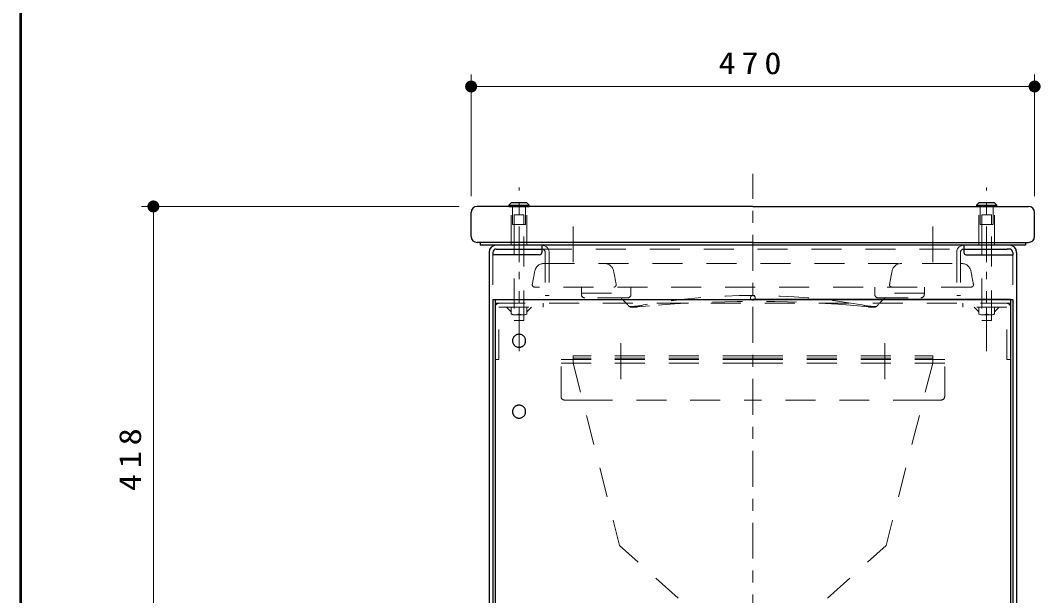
# Model space of a CAD drawing. Units: millimetres on the paper, scale 1:10. Extents: x -385 to 0, y 0 to 267.
# Drawn here: x -385 to -299.9, y 103.3 to 151.3 of the extents above; entities that cross this region are included whole.
import ezdxf

# ---------------------------------------------------------------- set-up
doc = ezdxf.new("R2010")
doc.units = ezdxf.units.MM
doc.linetypes.add('USER1', pattern=[4.5, 2.5, -2])
doc.linetypes.add('USER2', pattern=[6, 3, -1, 1, -1])
doc.layers.add('LY_1', color=7, linetype='Continuous', lineweight=13)
doc.styles.add('ＭＳ ゴシック', font='')
doc.styles.get('ＭＳ ゴシック').set_extended_font_data('MS Gothic')

# ---------------------------------------------------------------- blocks, each defined once
blk = doc.blocks.new('filled_dot')
at = {"color": 0, "linetype": 'Continuous', "lineweight": -2, "const_width": 1.25}
blk.add_lwpolyline([(-0.625, 0, 1), (0.625, 0, 1)], format="xyb", close=True, dxfattribs=at)

msp = doc.modelspace()

# ---------------------------------------------------------------- linework, layer by layer
at = {"layer": 'LY_1', "lineweight": 50}
msp.add_line((-385, 267), (-385, 0), dxfattribs=at)
at = {"layer": 'LY_1'}
for p, q in [((-347.407, 136.607), (-347.407, 146.757)), ((-300.407, 136.607), (-300.407, 146.757)), ((-347.407, 145.757), (-300.407, 145.757)), ((-348.407, 135.757), (-374.907, 135.757)), ((-373.907, 94.007), (-373.907, 135.757))]:
    msp.add_line(p, q, dxfattribs=at)
at = {"layer": 'LY_1', "linetype": 'USER2'}
for p, q in [((-323.907, 58.395), (-323.907, 138.466)), ((-343.407, 131.1), (-343.407, 137.331)), ((-304.407, 131.1), (-304.407, 137.331)), ((-338.907, 131.1), (-338.907, 134.892)), ((-308.907, 131.1), (-308.907, 134.892)), ((-343.407, 123.687), (-343.407, 130.316)), ((-304.407, 123.687), (-304.407, 130.316)), ((-334.907, 121.349), (-334.907, 125.052)), ((-312.907, 121.349), (-312.907, 125.052))]:
    msp.add_line(p, q, dxfattribs=at)
at = {"layer": 'LY_1', "color": 40, "lineweight": 25}
for p, q in [((-323.907, 135.757), (-346.907, 135.757)), ((-323.907, 135.757), (-300.907, 135.757)), ((-347.407, 133.257), (-347.407, 135.257)), ((-300.407, 133.257), (-300.407, 135.257)), ((-323.907, 132.757), (-346.907, 132.757)), ((-323.907, 132.757), (-300.907, 132.757))]:
    msp.add_line(p, q, dxfattribs=at)
at = {"layer": 'LY_1', "lineweight": 25}
for p, q in [((-344.257, 135.857), (-344.057, 136.057)), ((-344.257, 135.857), (-342.557, 135.857)), ((-344.257, 135.857), (-344.257, 135.757)), ((-344.257, 135.757), (-342.557, 135.757)), ((-342.757, 136.057), (-344.057, 136.057)), ((-342.557, 135.857), (-342.757, 136.057)), ((-342.557, 135.757), (-342.557, 135.857)), ((-305.257, 135.857), (-305.057, 136.057)), ((-305.257, 135.857), (-303.557, 135.857)), ((-305.257, 135.857), (-305.257, 135.757)), ((-305.257, 135.757), (-303.557, 135.757)), ((-303.757, 136.057), (-305.057, 136.057)), ((-303.557, 135.857), (-303.757, 136.057)), ((-303.557, 135.757), (-303.557, 135.857))]:
    msp.add_line(p, q, dxfattribs=at)
at = {"layer": 'LY_1', "color": 40, "linetype": 'USER1'}
for p, q in [((-344.057, 132.527), (-344.057, 135.757)), ((-342.757, 132.527), (-342.757, 135.757)), ((-305.057, 132.527), (-305.057, 135.757)), ((-303.757, 132.527), (-303.757, 135.757))]:
    msp.add_line(p, q, dxfattribs=at)
at = {"layer": 'LY_1', "linetype": 'USER1'}
for p, q in [((-343.957, 135.757), (-343.957, 134.257)), ((-342.857, 135.757), (-342.857, 134.257)), ((-304.957, 135.757), (-304.957, 134.257)), ((-303.857, 135.757), (-303.857, 134.257)), ((-343.807, 135.057), (-343.807, 134.257)), ((-343.007, 135.057), (-343.807, 135.057)), ((-343.007, 135.057), (-343.007, 134.257)), ((-304.807, 135.057), (-304.807, 134.257)), ((-304.007, 135.057), (-304.807, 135.057)), ((-304.007, 135.057), (-304.007, 134.257)), ((-342.857, 134.257), (-343.957, 134.257)), ((-343.807, 134.257), (-343.807, 126.257)), ((-343.007, 126.257), (-343.007, 134.257)), ((-303.857, 134.257), (-304.957, 134.257)), ((-304.807, 134.257), (-304.807, 126.257)), ((-304.007, 126.257), (-304.007, 134.257)), ((-341.276, 131.007), (-306.469, 131.007)), ((-305.707, 129.035), (-342.107, 129.035)), ((-338.211, 129.035), (-338.211, 128.535)), ((-338.211, 128.535), (-334.074, 128.535)), ((-338.211, 128.535), (-338.211, 128.435)), ((-334.074, 129.035), (-334.074, 128.535)), ((-334.074, 128.535), (-334.074, 128.435)), ((-313.741, 129.035), (-313.741, 128.535)), ((-309.603, 128.535), (-313.741, 128.535)), ((-313.741, 128.535), (-313.741, 128.435)), ((-309.603, 129.035), (-309.603, 128.535)), ((-309.603, 128.535), (-309.603, 128.435)), ((-334.374, 128.135), (-337.911, 128.135)), ((-313.441, 128.135), (-309.903, 128.135)), ((-333.545, 127.376), (-332.54, 127.479)), ((-315.782, 127.531), (-314.27, 127.376)), ((-343.807, 126.257), (-343.007, 126.257)), ((-304.807, 126.257), (-304.007, 126.257))]:
    msp.add_line(p, q, dxfattribs=at)
at = {"layer": 'LY_1', "color": 5, "lineweight": 25}
for p, q in [((-346.657, 132.757), (-346.657, 132.527)), ((-301.157, 132.757), (-301.157, 132.527)), ((-301.157, 132.527), (-346.657, 132.527)), ((-345.907, 131.927), (-345.907, 94.507)), ((-345.587, 131.927), (-345.587, 131.727)), ((-345.307, 132.207), (-345.107, 132.207)), ((-345.107, 132.207), (-341.507, 132.207)), ((-341.507, 132.527), (-341.507, 131.927)), ((-306.307, 132.527), (-306.307, 131.927)), ((-306.307, 132.207), (-302.707, 132.207)), ((-302.507, 132.207), (-302.707, 132.207)), ((-302.227, 131.927), (-302.227, 131.727)), ((-301.907, 131.927), (-301.907, 94.507)), ((-341.707, 131.727), (-345.587, 131.727)), ((-306.107, 131.727), (-302.227, 131.727)), ((-345.587, 128.007), (-302.227, 128.007)), ((-345.587, 128.007), (-345.587, 94.507)), ((-302.227, 128.007), (-302.227, 94.507))]:
    msp.add_line(p, q, dxfattribs=at)
at = {"layer": 'LY_1', "color": 5, "linetype": 'USER1'}
for p, q in [((-341.507, 132.207), (-306.307, 132.207)), ((-341.227, 131.927), (-341.227, 128.347)), ((-340.907, 131.927), (-340.907, 128.347)), ((-306.907, 131.927), (-306.907, 128.347)), ((-306.587, 131.927), (-306.587, 128.347)), ((-345.587, 131.727), (-345.587, 128.007)), ((-302.227, 131.727), (-302.227, 128.007)), ((-340.907, 128.347), (-341.227, 128.347)), ((-306.907, 128.347), (-306.587, 128.347))]:
    msp.add_line(p, q, dxfattribs=at)
at = {"layer": 'LY_1', "color": 3, "lineweight": 25}
for p, q in [((-345.407, 128.007), (-345.407, 94.007)), ((-345.407, 128.007), (-323.907, 128.007)), ((-302.407, 128.007), (-323.907, 128.007)), ((-302.407, 128.007), (-302.407, 94.007))]:
    msp.add_line(p, q, dxfattribs=at)
at = {"layer": 'LY_1', "color": 3, "linetype": 'USER1'}
for p, q in [((-345.407, 127.687), (-323.907, 127.687)), ((-345.407, 127.367), (-345.407, 127.687)), ((-341.407, 127.367), (-341.407, 127.687)), ((-302.407, 127.687), (-323.907, 127.687)), ((-306.407, 127.367), (-306.407, 127.687)), ((-302.407, 127.367), (-302.407, 127.687)), ((-345.407, 123.007), (-345.407, 127.367)), ((-345.087, 127.367), (-341.407, 127.367)), ((-345.087, 123.007), (-345.087, 127.367)), ((-344.057, 126.967), (-344.457, 127.367)), ((-344.057, 127.367), (-344.057, 126.79)), ((-344.057, 127.367), (-342.757, 127.367)), ((-343.407, 127.367), (-343.407, 126.79)), ((-342.757, 127.367), (-342.757, 126.79)), ((-342.757, 126.967), (-342.357, 127.367)), ((-302.727, 127.367), (-306.407, 127.367)), ((-305.057, 126.967), (-305.457, 127.367)), ((-305.057, 127.367), (-305.057, 126.79)), ((-305.057, 127.367), (-303.757, 127.367)), ((-304.407, 127.367), (-304.407, 126.79)), ((-303.757, 127.367), (-303.757, 126.79)), ((-303.757, 126.967), (-303.357, 127.367)), ((-302.727, 123.007), (-302.727, 127.367)), ((-302.407, 123.007), (-302.407, 127.367)), ((-343.732, 126.717), (-343.082, 126.717)), ((-304.732, 126.717), (-304.082, 126.717)), ((-345.407, 123.007), (-345.087, 123.007)), ((-338.907, 123.007), (-339.907, 123.007)), ((-339.907, 119.916), (-339.907, 123.007)), ((-338.907, 122.687), (-339.907, 122.687)), ((-323.907, 123.007), (-338.907, 123.007)), ((-323.907, 122.687), (-338.907, 122.687)), ((-323.907, 123.007), (-308.907, 123.007)), ((-323.907, 122.687), (-308.907, 122.687)), ((-308.907, 123.007), (-307.907, 123.007)), ((-308.907, 122.687), (-307.907, 122.687)), ((-307.907, 119.916), (-307.907, 123.007)), ((-302.407, 123.007), (-302.727, 123.007)), ((-339.607, 119.616), (-338.123, 119.616)), ((-338.123, 119.616), (-323.907, 119.616)), ((-309.692, 119.616), (-323.907, 119.616)), ((-308.207, 119.616), (-309.692, 119.616))]:
    msp.add_line(p, q, dxfattribs=at)
at = {"layer": 'LY_1', "color": 32, "linetype": 'USER1'}
for p, q in [((-323.907, 123.307), (-338.907, 123.307)), ((-338.907, 122.687), (-338.907, 123.307)), ((-323.907, 123.107), (-338.907, 123.107)), ((-338.907, 122.687), (-335.023, 107.487)), ((-323.907, 123.307), (-308.907, 123.307)), ((-323.907, 123.107), (-308.907, 123.107)), ((-308.907, 122.687), (-312.792, 107.487)), ((-308.907, 122.687), (-308.907, 123.307))]:
    msp.add_line(p, q, dxfattribs=at)
at = {"layer": 'LY_1', "color": 3, "lineweight": 25}
for points in [[(-342.857, 124.561), (-342.86, 124.608), (-342.866, 124.655), (-342.876, 124.701), (-342.891, 124.746), (-342.909, 124.79), (-342.931, 124.831), (-342.957, 124.871), (-342.986, 124.909), (-343.019, 124.944), (-343.054, 124.976), (-343.092, 125.004), (-343.132, 125.03), (-343.175, 125.052), (-343.219, 125.07), (-343.265, 125.084), (-343.312, 125.094), (-343.36, 125.1), (-343.407, 125.102), (-343.455, 125.1), (-343.503, 125.094), (-343.55, 125.084), (-343.596, 125.07), (-343.64, 125.052), (-343.682, 125.03), (-343.723, 125.004), (-343.761, 124.976), (-343.796, 124.944), (-343.829, 124.909), (-343.858, 124.871), (-343.884, 124.831), (-343.906, 124.79), (-343.924, 124.746), (-343.939, 124.701), (-343.949, 124.655), (-343.955, 124.608), (-343.957, 124.561), (-343.955, 124.513), (-343.949, 124.467), (-343.939, 124.42), (-343.924, 124.375), (-343.906, 124.332), (-343.884, 124.29), (-343.858, 124.25), (-343.829, 124.212), (-343.796, 124.178), (-343.761, 124.146), (-343.723, 124.117), (-343.682, 124.092), (-343.64, 124.07), (-343.596, 124.052), (-343.55, 124.037), (-343.503, 124.027), (-343.455, 124.021), (-343.407, 124.019), (-343.36, 124.021), (-343.312, 124.027), (-343.265, 124.037), (-343.219, 124.052), (-343.175, 124.07), (-343.132, 124.092), (-343.092, 124.117), (-343.054, 124.146), (-343.019, 124.178), (-342.986, 124.212), (-342.957, 124.25), (-342.931, 124.29), (-342.909, 124.332), (-342.891, 124.375), (-342.876, 124.42), (-342.866, 124.467), (-342.86, 124.513)], [(-342.857, 118.652), (-342.86, 118.699), (-342.866, 118.746), (-342.876, 118.792), (-342.891, 118.837), (-342.909, 118.881), (-342.931, 118.923), (-342.957, 118.962), (-342.986, 119), (-343.019, 119.035), (-343.054, 119.067), (-343.092, 119.095), (-343.132, 119.121), (-343.175, 119.143), (-343.219, 119.161), (-343.265, 119.175), (-343.312, 119.185), (-343.36, 119.191), (-343.407, 119.193), (-343.455, 119.191), (-343.503, 119.185), (-343.55, 119.175), (-343.596, 119.161), (-343.64, 119.143), (-343.682, 119.121), (-343.723, 119.095), (-343.761, 119.067), (-343.796, 119.035), (-343.829, 119), (-343.858, 118.962), (-343.884, 118.923), (-343.906, 118.881), (-343.924, 118.837), (-343.939, 118.792), (-343.949, 118.746), (-343.955, 118.699), (-343.957, 118.652), (-343.955, 118.605), (-343.949, 118.558), (-343.939, 118.512), (-343.924, 118.467), (-343.906, 118.423), (-343.884, 118.381), (-343.858, 118.341), (-343.829, 118.304), (-343.796, 118.269), (-343.761, 118.237), (-343.723, 118.208), (-343.682, 118.183), (-343.64, 118.161), (-343.596, 118.143), (-343.55, 118.129), (-343.503, 118.118), (-343.455, 118.112), (-343.407, 118.11), (-343.36, 118.112), (-343.312, 118.118), (-343.265, 118.129), (-343.219, 118.143), (-343.175, 118.161), (-343.132, 118.183), (-343.092, 118.208), (-343.054, 118.237), (-343.019, 118.269), (-342.986, 118.304), (-342.957, 118.341), (-342.931, 118.381), (-342.909, 118.423), (-342.891, 118.467), (-342.876, 118.512), (-342.866, 118.558), (-342.86, 118.605)]]:
    msp.add_lwpolyline(points, close=True, dxfattribs=at)
at = {"layer": 'LY_1', "color": 32, "linetype": 'USER1'}
for points in [[(-330.206, 93.88), (-327.603, 98.892), (-332.064, 100.429), (-330.131, 103.105), (-335.023, 107.487)], [(-317.609, 93.88), (-320.212, 98.892), (-315.751, 100.429), (-317.684, 103.105), (-312.792, 107.487)]]:
    msp.add_lwpolyline(points, dxfattribs=at)
at = {"layer": 'LY_1', "linetype": 'USER1'}
msp.add_circle((-323.907, 128.135), 0.2, dxfattribs=at)
at = {"layer": 'LY_1', "color": 40, "lineweight": 25}
for centre, start, end in [((-346.907, 135.257), 90, 180), ((-300.907, 135.257), 0, 90), ((-346.907, 133.257), 180, 270), ((-300.907, 133.257), 270, 0)]:
    msp.add_arc(centre, 0.5, start, end, dxfattribs=at)
at = {"layer": 'LY_1', "color": 5, "lineweight": 25}
for centre, radius, start, end in [((-345.307, 131.927), 0.6, 90, 180), ((-345.307, 131.927), 0.28, 90, 180), ((-341.707, 131.927), 0.2, 270, 0), ((-306.107, 131.927), 0.2, 180, 270), ((-302.507, 131.927), 0.6, 0, 90), ((-302.507, 131.927), 0.28, 0, 90)]:
    msp.add_arc(centre, radius, start, end, dxfattribs=at)
at = {"layer": 'LY_1', "color": 5, "linetype": 'USER1'}
for centre, radius, start, end in [((-341.507, 131.927), 0.6, 0, 90), ((-341.507, 131.927), 0.28, 0, 90), ((-306.307, 131.927), 0.6, 90, 180), ((-306.307, 131.927), 0.28, 90, 180)]:
    msp.add_arc(centre, radius, start, end, dxfattribs=at)
at = {"layer": 'LY_1', "linetype": 'USER1'}
for centre, radius, start, end in [((-293.06, 120.593), 50, 168.73018, 169.96762), ((-341.311, 130.208), 0.8, 87.47915, 168.73018), ((-336.304, 130.208), 0.8, 11.26982, 92.52085), ((-384.555, 120.593), 50, 10.03238, 11.26982), ((-263.26, 120.593), 50, 168.73018, 169.96762), ((-311.511, 130.208), 0.8, 87.47915, 168.73018), ((-306.504, 130.208), 0.8, 11.26982, 92.52085), ((-354.755, 120.593), 50, 10.03238, 11.26982), ((-342.107, 129.235), 0.2, 160.01478, 270), ((-335.507, 129.235), 0.2, 270, 19.98522), ((-312.307, 129.235), 0.2, 160.01478, 270), ((-305.707, 129.235), 0.2, 270, 19.98522), ((-337.911, 128.435), 0.3, 180, 270), ((-338.425, 123.935), 5.454, 40.69285, 50.35971), ((-334.374, 128.435), 0.3, 270, 0), ((-323.907, 75.392), 52.943, 80.07731, 99.92269), ((-323.837, 21.466), 106.37, 85.65722, 94.6929), ((-313.441, 128.435), 0.3, 180, 270), ((-309.717, 124.24), 5.006, 128.92596, 139.43418), ((-309.903, 128.435), 0.3, 270, 0), ((-334.069, 127.634), 0.263, 212.88596, 260.30961), ((-334.057, 131.904), 4.48, 267.76326, 283.24783), ((-333.836, 129.522), 2.165, 262.62068, 277.7239), ((-313.757, 131.911), 4.487, 256.7589, 272.20036), ((-313.928, 131.247), 3.886, 264.93973, 271.98722), ((-313.786, 127.729), 0.366, 268.99058, 301.10443), ((-313.867, 127.753), 0.432, 308.64528, 323.42845)]:
    msp.add_arc(centre, radius, start, end, dxfattribs=at)
at = {"layer": 'LY_1', "color": 3, "linetype": 'USER1'}
for centre, radius, start, end in [((-345.087, 127.367), 0.32, 90, 180), ((-302.727, 127.367), 0.32, 0, 90), ((-343.732, 127.482), 0.765, 244.8527, 295.1473), ((-343.082, 127.482), 0.765, 244.8527, 295.1473), ((-304.732, 127.482), 0.765, 244.8527, 295.1473), ((-304.082, 127.482), 0.765, 244.8527, 295.1473), ((-339.607, 119.916), 0.3, 180, 270), ((-308.207, 119.916), 0.3, 270, 0)]:
    msp.add_arc(centre, radius, start, end, dxfattribs=at)

# ---------------------------------------------------------------- block references
at = {"layer": 'LY_1', "xscale": 0.4, "yscale": 0.4}
msp.add_blockref('filled_dot', (-347.407, 145.757), dxfattribs=at)
for p, rotation in [((-300.407, 145.757), 180), ((-373.907, 135.757), 270)]:
    msp.add_blockref('filled_dot', p, dxfattribs=dict(at, rotation=rotation))

# ---------------------------------------------------------------- texts
at = {"layer": 'LY_1', "insert": (-323.907, 146.757), "char_height": 1.833, "attachment_point": 8, "style": 'ＭＳ ゴシック'}
msp.add_mtext('\\T1.33;\\W1.15;470', dxfattribs=at)
at = {"layer": 'LY_1', "insert": (-374.907, 114.882), "char_height": 1.833, "attachment_point": 8, "rotation": 90, "style": 'ＭＳ ゴシック'}
msp.add_mtext('\\T1.33;\\W1.15;418', dxfattribs=at)

doc.saveas('drawing.dxf')
